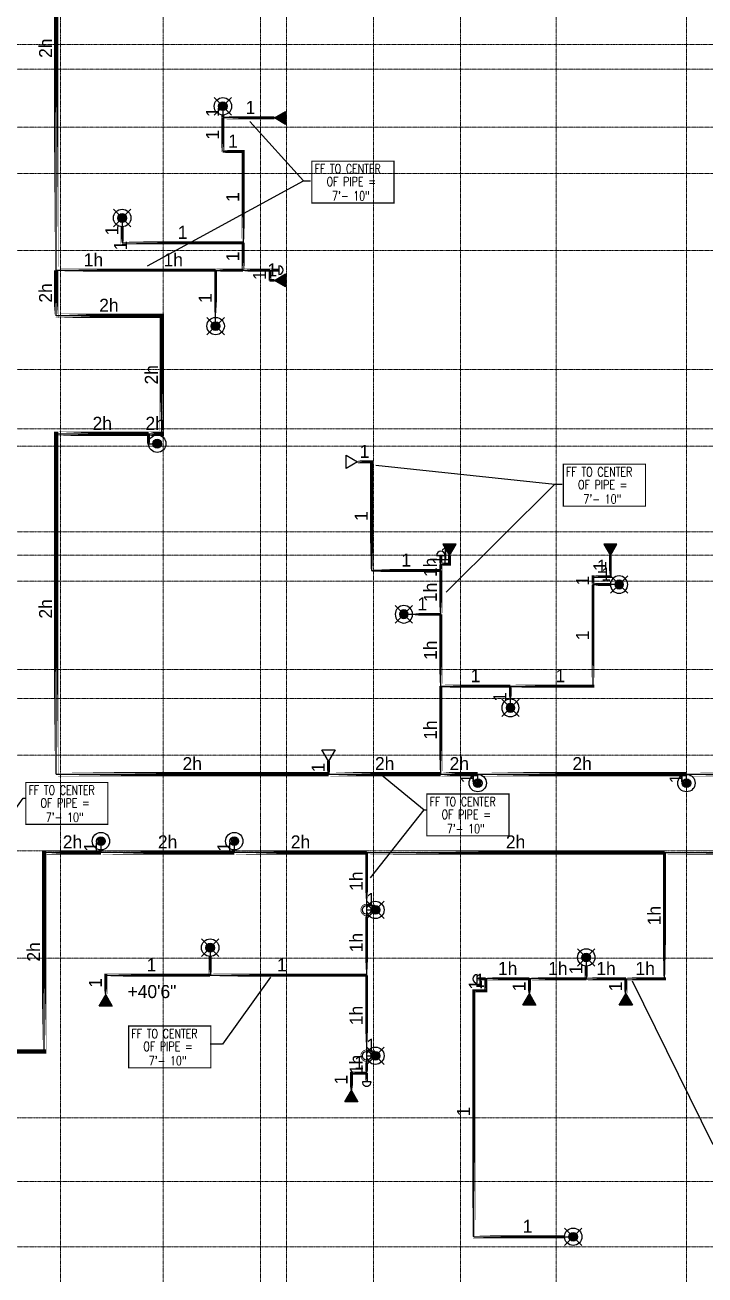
# Model space of a CAD drawing. Header units: inches. Extents: x -3679 to 241, y -496 to 4543.
# Drawn here: x -3036 to -2567, y -19 to 842 of the extents above; entities that cross this region are included whole.
import ezdxf
from ezdxf.enums import TextEntityAlignment as Align

# ---------------------------------------------------------------- set-up
doc = ezdxf.new("R2010")
doc.units = ezdxf.units.IN
doc.header["$MEASUREMENT"] = 0
doc.linetypes.add('Grid Line', pattern=[0.875, 0.5, -0.125, 0.125, -0.125])
for name, color, linetype in [('Coordination', 1, 'Continuous'), ('headdn', 7, 'Continuous'), ('HEIGHT', 7, 'Continuous'), ('PIPEBL', 4, 'Continuous'), ('pipemn', 6, 'Continuous'), ('PIPESPC', 7, 'Continuous'), ('spk-cap', 7, 'Continuous'), ('spk-piperise', 7, 'Continuous'), ('TIDYPIPE', 7, 'Continuous')]:
    doc.layers.add(name, color=color, linetype=linetype)
doc.layers.add('S-GRID', color=1, linetype='Continuous', lineweight=9)
doc.styles.add('PDA1', font='ROMAND', dxfattribs={"width": 0.755})
doc.styles.add('PIPE', font='PIPE.SHX')
doc.dimstyles.get("Standard").update_dxf_attribs({"dimtxt": 0.18, "dimasz": 0.18, "dimexe": 0.18, "dimexo": 0.0625, "dimgap": 0.09, "dimtad": 0, "dimtih": 1, "dimtoh": 1, "dimdec": 4, "dimzin": 0, "dimdsep": 46, "dimtxsty": 'Standard', "dimcen": 0.09, "dimadec": 0, "dimazin": 0, "dimtfac": 1, "dimtdec": 4, "dimtofl": 0, "dimtmove": 0, "dimatfit": 3, "dimfxl": 1, "dimtolj": 1, "dimtzin": 0, "dimarcsym": 0})

# ---------------------------------------------------------------- blocks, each defined once
blk = doc.blocks.new('side2')
for p, q in [((0, 0), (7.79, 4.5)), ((7.79, -4.5), (0, 0)), ((7.79, 4.5), (7.79, -4.5))]:
    blk.add_line(p, q)
blk.add_solid([(7.79, -4.5), (0, 0), (7.79, 4.5)])
blk = doc.blocks.new('dpend2')
for p, q in [((-6, -6), (6, 6)), ((6, -6), (-6, 6))]:
    blk.add_line(p, q)
for radius in [6, 3]:
    blk.add_circle((0, 0), radius)
for points in [[(0, 0), (-3, 0), (-2.08, 2.07)], [(0, 0), (-3, 0), (-2.08, -2.07)], [(0, 0), (0, 3), (-2.12, 2.14)], [(0, 0), (0, -3), (-2.12, -2.14)], [(0, 0), (0, 3), (2.12, 2.14)], [(0, 0), (3, 0), (2.08, 2.07)], [(0, 0), (3, 0), (2.08, -2.07)], [(0, 0), (0, -3), (2.12, -2.14)]]:
    blk.add_solid(points)
blk = doc.blocks.new('dpend1')
for radius in [6, 3]:
    blk.add_circle((0, 0), radius)
for points in [[(0.01, 2.97), (-2.53, -1.59), (-2.62, 1.36)], [(0.01, 2.97), (-2.49, -1.59), (2.52, -1.59)], [(2.52, -1.59), (0.01, 2.97), (2.6, 1.47)], [(2.52, -1.59), (-2.53, -1.59), (0.01, -2.98)]]:
    blk.add_solid(points)
blk = doc.blocks.new('rise')
blk.add_circle((0, 0), 3)
blk = doc.blocks.new('SIDE1')
for p, q in [((0, 0), (7.79, 4.5)), ((7.79, -4.5), (0, 0)), ((7.79, 4.5), (7.79, -4.5))]:
    blk.add_line(p, q)
blk = doc.blocks.new('PIPESPC')
at = {"layer": 'PIPESPC', "style": 'PIPE', "width": 0.9}
blk.add_attdef('SIZE', text='', height=9, dxfattribs=at).set_placement((0, 4.02), align=Align.CENTER)
at = {"layer": 'PIPESPC', "style": 'PIPE', "flags": 1}
blk.add_attdef('SCHED', (25.3, 3.89), '', height=9, dxfattribs=at)
blk = doc.blocks.new('CAP')
blk.add_line((0, 3), (0, -3))
blk.add_arc((0, 0), 3, 270, 90)
blk = doc.blocks.new('HEIGHTZ')
at = {"layer": 'HEIGHT'}
blk.add_attdef('HEIGHT', (7.81, 2), '', height=9, dxfattribs=at)
blk = doc.blocks.new('vvvvbbbbbbbb')
at = {"layer": 'Coordination', "const_width": 0.75}
blk.add_lwpolyline([(2834.89, 1670.01), (2834.89, 1641.14), (2891.57, 1641.14), (2891.57, 1670.01), (2834.89, 1670.01)], dxfattribs=at)
at = {"layer": 'Coordination', "style": 'PDA1', "width": 0.755}
for s, p in [('FF TO CENTER', (2836.77, 1661.59)), ('OF PIPE = ', (2845.03, 1652.74)), ('7\'- 10"', (2848.77, 1642.88))]:
    blk.add_text(s, height=6.3, dxfattribs=at).set_placement(p)
blk = doc.blocks.new('TIDYRUN')
at = {"const_width": 0.5}
blk.add_lwpolyline([(-2.83, 2.83, -2.414214), (-2.83, -2.83, -1.737895)], format="xyb", dxfattribs=at)

msp = doc.modelspace()

# ---------------------------------------------------------------- linework, layer by layer
at = {"layer": 'PIPEBL', "color": 1}
for p, q in [((-2899.88, 786.39), (-2899.88, 778.38)), ((-2864.36, 778.38), (-2899.88, 778.38)), ((-2899.88, 778.38), (-2899.88, 755.21)), ((-2899.88, 755.21), (-2885.88, 755.21)), ((-2885.88, 755.21), (-2885.88, 692.32)), ((-2969.36, 709.38), (-2969.36, 692.32)), ((-2969.36, 692.32), (-2885.88, 692.32)), ((-2885.88, 673.39), (-2885.88, 692.32)), ((-3015, 673.39), (-2904.86, 673.39)), ((-2904.86, 673.39), (-2885.88, 673.39)), ((-2904.86, 634.89), (-2904.86, 673.39)), ((-2885.88, 673.39), (-2867.36, 673.39)), ((-2867.36, 666.39), (-2867.36, 673.39)), ((-2867.36, 673.39), (-2861.36, 673.39)), ((-2867.36, 666.39), (-2864.36, 666.39)), ((-2951.19, 553.79), (-2951.19, 560.62)), ((-2951.19, 553.79), (-2945.19, 553.79)), ((-2807, 541.28), (-2797.3, 541.28)), ((-2797.3, 541.28), (-2797.3, 466.36)), ((-2749.5, 470.64), (-2749.5, 476.64)), ((-2743.5, 470.64), (-2743.5, 476.64)), ((-2632.5, 476.64), (-2632.5, 462.07)), ((-2797.3, 466.36), (-2749.5, 466.36)), ((-2749.5, 466.36), (-2749.5, 470.64)), ((-2749.5, 470.64), (-2743.5, 470.64)), ((-2749.5, 436.14), (-2749.5, 466.36)), ((-2644.5, 462.07), (-2632.5, 462.07)), ((-2644.5, 462.07), (-2644.5, 456.64)), ((-2644.5, 456.64), (-2644.5, 386.64)), ((-2626.5, 456.64), (-2644.5, 456.64)), ((-2775, 436.14), (-2749.5, 436.14)), ((-2749.5, 386.64), (-2749.5, 436.14)), ((-2749.5, 326), (-2749.5, 386.64)), ((-2749.5, 386.64), (-2701.5, 386.64)), ((-2701.5, 371.64), (-2701.5, 386.64)), ((-2701.5, 386.64), (-2644.5, 386.64)), ((-2826.99, 335), (-2826.99, 326)), ((-2724, 319.74), (-2724, 326)), ((-2580, 319.74), (-2580, 326)), ((-2984, 279.74), (-2984, 272)), ((-2892, 279.74), (-2892, 272)), ((-2800.65, 232.3), (-2800.65, 272)), ((-2595.15, 184.8), (-2595.15, 272)), ((-2800.65, 187.3), (-2800.65, 232.3)), ((-2800.65, 232.3), (-2794.65, 232.3)), ((-2908.65, 206.3), (-2908.65, 187.3)), ((-2649.15, 199.57), (-2649.15, 184.8)), ((-2980.65, 187.3), (-2908.65, 187.3)), ((-2980.65, 173.8), (-2980.65, 187.3)), ((-2908.65, 187.3), (-2800.65, 187.3)), ((-2800.65, 131.8), (-2800.65, 187.3)), ((-2718.47, 184.8), (-2724.47, 184.8)), ((-2688.33, 184.8), (-2718.47, 184.8)), ((-2718.47, 184.8), (-2718.47, 176.59)), ((-2649.15, 184.8), (-2688.33, 184.8)), ((-2688.33, 174.42), (-2688.33, 184.8)), ((-2649.15, 184.8), (-2621.83, 184.8)), ((-2621.83, 184.8), (-2595.15, 184.8)), ((-2621.83, 174.42), (-2621.83, 184.8)), ((-2726.65, 7), (-2726.65, 176.59)), ((-2718.47, 176.59), (-2726.65, 176.59)), ((-2800.65, 119.8), (-2800.65, 131.8)), ((-2800.65, 131.8), (-2794.65, 131.8)), ((-2811.15, 107.8), (-2811.15, 119.8)), ((-2811.15, 119.8), (-2800.65, 119.8)), ((-2800.65, 119.8), (-2800.65, 113.8)), ((-2726.65, 7), (-2658.15, 7))]:
    msp.add_line(p, q, dxfattribs=at)
at = {"layer": 'pipemn', "color": 1}
for p, q in [((-3015, 673.39), (-3015, 1032.02)), ((-3015, 642), (-3015, 673.39)), ((-2942, 642), (-3015, 642)), ((-2942, 560.62), (-2942, 642)), ((-3015, 326), (-3015, 560.62)), ((-3015, 560.62), (-2951.19, 560.62)), ((-2951.19, 560.62), (-2942, 560.62)), ((-3015, 326), (-2826.99, 326)), ((-2826.99, 326), (-2749.5, 326)), ((-2749.5, 326), (-2724, 326)), ((-2724, 326), (-2580, 326)), ((-2580, 326), (-2436, 326)), ((-2984, 272), (-3023.26, 272)), ((-3023.26, 134.73), (-3023.26, 272)), ((-2892, 272), (-2984, 272)), ((-2800.65, 272), (-2892, 272)), ((-2800.65, 272), (-2595.15, 272)), ((-2595.15, 272), (-2421.51, 272)), ((-3023.26, 134.73), (-3069, 134.73))]:
    msp.add_line(p, q, dxfattribs=at)
at = {"layer": 'S-GRID', "linetype": 'Grid Line'}
for p, q in [((-3012, 1771.74), (-3012, -484.26)), ((-2941, 1771.74), (-2941, -484.26)), ((-2874, 1771.74), (-2874, -484.26)), ((-2856, 1771.74), (-2856, -484.26)), ((-2796, 1771.74), (-2796, -484.26)), ((-2736, 1771.74), (-2736, -484.26)), ((-2670, 1771.74), (-2670, -484.26)), ((-2580, 1771.74), (-2580, -484.26)), ((228, 829), (-3666.39, 829)), ((-3666.39, 812), (228, 812)), ((-3666.39, 772), (228, 772)), ((-3666.39, 740), (228, 740)), ((-3666.39, 687), (228, 687)), ((-3666.39, 605), (228, 605)), ((-3666.39, 564), (228, 564)), ((228, 552), (-3666.39, 552)), ((-3666.39, 493), (228, 493)), ((-3666.39, 477), (228, 477)), ((-3666.39, 459), (228, 459)), ((-3666.39, 398), (228, 398)), ((-3666.39, 378), (228, 378)), ((-3666.39, 339), (226, 339)), ((228, 273), (-3666.39, 273)), ((228, 199), (-3666.39, 199)), ((228, 89), (-3666.39, 89)), ((-3666.39, 45), (228, 45)), ((-3666.39, 0), (228, 0))]:
    msp.add_line(p, q, dxfattribs=at)
at = {"layer": 'TIDYPIPE', "color": 1}
for points, const_width in [([(-3015, 673.39), (-3015, 1032.02)], 3), ([(-2899.88, 778.38), (-2899.88, 780.39)], 2), ([(-2899.88, 778.38), (-2864.36, 778.38)], 2), ([(-2899.88, 754.21), (-2899.88, 778.38)], 2), ([(-2900.88, 755.21), (-2884.88, 755.21)], 2), ([(-2885.88, 692.32), (-2885.88, 756.21)], 2), ([(-2969.36, 691.32), (-2969.36, 703.38)], 2), ([(-2970.36, 692.32), (-2885.88, 692.32)], 2), ([(-2885.88, 673.39), (-2885.88, 692.32)], 2), ([(-3015, 640.5), (-3015, 673.39)], 3), ([(-3015, 673.39), (-2904.86, 673.39)], 2), ([(-2904.86, 673.39), (-2885.88, 673.39)], 2), ([(-2904.86, 640.89), (-2904.86, 673.39)], 2), ([(-2885.88, 673.39), (-2867.36, 673.39)], 2), ([(-2867.36, 673.39), (-2861.36, 673.39)], 2), ([(-2867.36, 665.39), (-2867.36, 673.39)], 2), ([(-2868.36, 666.39), (-2864.36, 666.39)], 2), ([(-3016.5, 642), (-2940.5, 642)], 3), ([(-2942, 559.12), (-2942, 643.5)], 3), ([(-3016.5, 560.62), (-2951.19, 560.62)], 3), ([(-3015, 324.5), (-3015, 562.12)], 3), ([(-2951.19, 560.62), (-2940.5, 560.62)], 3), ([(-2951.19, 552.79), (-2951.19, 560.62)], 2), ([(-2797.3, 465.36), (-2797.3, 542.28)], 2), ([(-2807, 541.28), (-2796.3, 541.28)], 2), ([(-2749.5, 470.64), (-2749.5, 476.64)], 2), ([(-2743.5, 469.64), (-2743.5, 476.64)], 2), ([(-2632.5, 461.07), (-2632.5, 476.64)], 2), ([(-2798.3, 466.36), (-2749.5, 466.36)], 2), ([(-2749.5, 470.64), (-2742.5, 470.64)], 2), ([(-2749.5, 466.36), (-2749.5, 470.64)], 2), ([(-2749.5, 436.14), (-2749.5, 466.36)], 2), ([(-2645.5, 462.07), (-2631.5, 462.07)], 2), ([(-2644.5, 456.64), (-2644.5, 463.07)], 2), ([(-2644.5, 456.64), (-2632.5, 456.64)], 2), ([(-2644.5, 385.64), (-2644.5, 456.64)], 2), ([(-2769, 436.14), (-2749.5, 436.14)], 2), ([(-2749.5, 386.64), (-2749.5, 436.14)], 2), ([(-2749.5, 386.64), (-2701.5, 386.64)], 2), ([(-2749.5, 326), (-2749.5, 386.64)], 2), ([(-2701.5, 386.64), (-2643.5, 386.64)], 2), ([(-2701.5, 377.64), (-2701.5, 386.64)], 2), ([(-3016.5, 326), (-2826.99, 326)], 3), ([(-2826.99, 326), (-2749.5, 326)], 3), ([(-2826.99, 326), (-2826.99, 335)], 2), ([(-2749.5, 326), (-2724, 326)], 3), ([(-2724, 326), (-2580, 326)], 3), ([(-2580, 326), (-2436, 326)], 3), ([(-3024.76, 272), (-2984, 272)], 3), ([(-3023.26, 133.23), (-3023.26, 273.5)], 3), ([(-2984, 272), (-2892, 272)], 3), ([(-2892, 272), (-2800.65, 272)], 3), ([(-2800.65, 272), (-2595.15, 272)], 3), ([(-2800.65, 236.8), (-2800.65, 272)], 2), ([(-2595.15, 272), (-2421.51, 272)], 3), ([(-2595.15, 183.8), (-2595.15, 272)], 2), ([(-2800.65, 187.3), (-2800.65, 227.8)], 2), ([(-2908.65, 187.3), (-2908.65, 200.3)], 2), ([(-2649.15, 184.8), (-2649.15, 193.57)], 2), ([(-2981.65, 187.3), (-2908.65, 187.3)], 2), ([(-2980.65, 173.8), (-2980.65, 188.3)], 2), ([(-2908.65, 187.3), (-2800.65, 187.3)], 2), ([(-2800.65, 136.3), (-2800.65, 187.3)], 2), ([(-2724.47, 184.8), (-2718.47, 184.8)], 2), ([(-2718.47, 184.8), (-2688.33, 184.8)], 2), ([(-2718.47, 175.59), (-2718.47, 184.8)], 2), ([(-2688.33, 184.8), (-2649.15, 184.8)], 2), ([(-2688.33, 174.42), (-2688.33, 184.8)], 2), ([(-2649.15, 184.8), (-2621.83, 184.8)], 2), ([(-2621.83, 184.8), (-2594.15, 184.8)], 2), ([(-2621.83, 174.42), (-2621.83, 184.8)], 2), ([(-2727.65, 176.59), (-2717.47, 176.59)], 2), ([(-2726.65, 6), (-2726.65, 177.59)], 2), ([(-3070.5, 134.73), (-3021.76, 134.73)], 3), ([(-2812.15, 119.8), (-2800.65, 119.8)], 2), ([(-2811.15, 107.8), (-2811.15, 120.8)], 2), ([(-2800.65, 119.8), (-2800.65, 127.3)], 2), ([(-2800.65, 113.8), (-2800.65, 119.8)], 2), ([(-2727.65, 7), (-2664.15, 7)], 2)]:
    msp.add_lwpolyline(points, close=True, dxfattribs=dict(at, const_width=const_width))

# ---------------------------------------------------------------- block references
at = {"layer": 'headdn', "color": 1}
for name, p, rotation in [('dpend2', (-2899.88, 786.39), 270), ('dpend2', (-2969.36, 709.38), 270), ('dpend2', (-2904.86, 634.89), 270), ('SIDE1', (-2807, 541.28), 180), ('SIDE1', (-2826.99, 335), 90), ('side2', (-2980.65, 173.8), 270), ('side2', (-2688.33, 174.42), 270), ('side2', (-2621.83, 174.42), 270), ('side2', (-2811.15, 107.8), 270)]:
    msp.add_blockref(name, p, dxfattribs=dict(at, rotation=rotation))
for name, p in [('side2', (-2864.36, 778.38)), ('side2', (-2864.36, 666.39)), ('dpend1', (-2945.19, 553.79)), ('dpend1', (-2724, 319.74)), ('dpend1', (-2580, 319.74)), ('dpend1', (-2984, 279.74)), ('dpend1', (-2892, 279.74)), ('dpend2', (-2794.65, 232.3)), ('dpend2', (-2908.65, 206.3)), ('dpend2', (-2649.15, 199.57)), ('dpend2', (-2794.65, 131.8)), ('dpend2', (-2658.15, 7))]:
    msp.add_blockref(name, p, dxfattribs=at)
at = {"layer": 'headdn', "color": 1, "extrusion": (0, 0, -1), "zscale": -1, "rotation": 90}
for p in [(2743.5, 476.64), (2632.5, 476.64)]:
    msp.add_blockref('side2', p, dxfattribs=at)
at = {"layer": 'headdn', "color": 1, "extrusion": (0, 0, -1), "zscale": -1}
for p in [(2626.5, 456.64), (2775, 436.14), (2701.5, 371.64)]:
    msp.add_blockref('dpend2', p, dxfattribs=at)
at = {"layer": 'HEIGHT', "color": 1}
ref = msp.add_blockref('HEIGHTZ', (-2980.65, 176.05), dxfattribs=dict(at, xscale=1.087077405149051, zscale=1.087077405149051))
ref.add_attrib('HEIGHT', '+40\'6"', dxfattribs={"height": 9, "style": 'PIPE'}).set_placement((-2965.65, 176.05), align=Align.MIDDLE_LEFT)
at = {"layer": 'PIPESPC', "color": 1}
ref = msp.add_blockref('PIPESPC', (-3015, 826.45), dxfattribs=dict(at, rotation=90))
ref.add_attrib('SIZE', '2h', dxfattribs={"color": 0, "height": 9, "rotation": 90, "style": 'PIPE'}).set_placement((-3015, 826.45), align=Align.BOTTOM_CENTER)
ref = msp.add_blockref('PIPESPC', (-2899.88, 782.39), dxfattribs=dict(at, rotation=90.0000000000065))
ref.add_attrib('SIZE', '1', dxfattribs={"color": 0, "height": 9, "rotation": 90, "style": 'PIPE'}).set_placement((-2899.88, 782.39), align=Align.BOTTOM_CENTER)
ref = msp.add_blockref('PIPESPC', (-2880.86, 778.38), dxfattribs=at)
ref.add_attrib('SIZE', '1', dxfattribs={"color": 0, "height": 9, "style": 'PIPE'}).set_placement((-2880.86, 778.38), align=Align.BOTTOM_CENTER)
ref = msp.add_blockref('PIPESPC', (-2899.88, 766.8), dxfattribs=dict(at, rotation=90))
ref.add_attrib('SIZE', '1', dxfattribs={"color": 0, "height": 9, "rotation": 90, "style": 'PIPE'}).set_placement((-2899.88, 766.8), align=Align.BOTTOM_CENTER)
ref = msp.add_blockref('PIPESPC', (-2892.88, 755.21), dxfattribs=at)
ref.add_attrib('SIZE', '1', dxfattribs={"color": 0, "height": 9, "style": 'PIPE'}).set_placement((-2892.88, 755.21), align=Align.BOTTOM_CENTER)
for p in [(-5673.36, -921.4), (-5499.86, -1130.4), (-5870.76, -1349.82), (-5594.04, -1357.75), (-5799.79, -1517.69)]:
    msp.add_blockref('vvvvbbbbbbbb', p, dxfattribs=at)
ref = msp.add_blockref('PIPESPC', (-2885.88, 723.76), dxfattribs=dict(at, rotation=89.99999999999918))
ref.add_attrib('SIZE', '1', dxfattribs={"color": 0, "height": 9, "rotation": 90, "style": 'PIPE'}).set_placement((-2885.88, 723.76), align=Align.BOTTOM_CENTER)
ref = msp.add_blockref('PIPESPC', (-2969.36, 700.85), dxfattribs=dict(at, rotation=90.00000000000304))
ref.add_attrib('SIZE', '1', dxfattribs={"color": 0, "height": 9, "rotation": 90, "style": 'PIPE'}).set_placement((-2969.36, 700.85), align=Align.BOTTOM_CENTER)
ref = msp.add_blockref('PIPESPC', (-2927.62, 692.32), dxfattribs=at)
ref.add_attrib('SIZE', '1', dxfattribs={"color": 0, "height": 9, "style": 'PIPE'}).set_placement((-2927.62, 692.32), align=Align.BOTTOM_CENTER)
ref = msp.add_blockref('PIPESPC', (-2963.36, 690.39), dxfattribs=dict(at, rotation=90))
ref.add_attrib('SIZE', '1', dxfattribs={"color": 0, "height": 9, "rotation": 90, "style": 'PIPE'}).set_placement((-2963.36, 690.39), align=Align.BOTTOM_CENTER)
ref = msp.add_blockref('PIPESPC', (-2989.18, 673.39), dxfattribs=at)
ref.add_attrib('SIZE', '1h', dxfattribs={"color": 0, "height": 9, "style": 'PIPE'}).set_placement((-2989.18, 673.39), align=Align.BOTTOM_CENTER)
ref = msp.add_blockref('PIPESPC', (-2934.11, 673.39), dxfattribs=at)
ref.add_attrib('SIZE', '1h', dxfattribs={"color": 0, "height": 9, "style": 'PIPE'}).set_placement((-2934.11, 673.39), align=Align.BOTTOM_CENTER)
ref = msp.add_blockref('PIPESPC', (-2885.88, 682.85), dxfattribs=dict(at, rotation=90.00000000000276))
ref.add_attrib('SIZE', '1', dxfattribs={"color": 0, "height": 9, "rotation": 90, "style": 'PIPE'}).set_placement((-2885.88, 682.85), align=Align.BOTTOM_CENTER)
ref = msp.add_blockref('PIPESPC', (-2867.36, 669.89), dxfattribs=dict(at, rotation=90))
ref.add_attrib('SIZE', '1', dxfattribs={"color": 0, "height": 9, "rotation": 90, "style": 'PIPE'}).set_placement((-2867.36, 669.89), align=Align.BOTTOM_CENTER)
ref = msp.add_blockref('PIPESPC', (-2865.86, 666.39), dxfattribs=at)
ref.add_attrib('SIZE', '1', dxfattribs={"color": 0, "height": 9, "style": 'PIPE'}).set_placement((-2865.86, 666.39), align=Align.BOTTOM_CENTER)
ref = msp.add_blockref('PIPESPC', (-3015, 657.69), dxfattribs=dict(at, rotation=89.99999999999834))
ref.add_attrib('SIZE', '2h', dxfattribs={"color": 0, "height": 9, "rotation": 90, "style": 'PIPE'}).set_placement((-3015, 657.69), align=Align.BOTTOM_CENTER)
ref = msp.add_blockref('PIPESPC', (-2904.86, 654.14), dxfattribs=dict(at, rotation=90))
ref.add_attrib('SIZE', '1', dxfattribs={"color": 0, "height": 9, "rotation": 90, "style": 'PIPE'}).set_placement((-2904.86, 654.14), align=Align.BOTTOM_CENTER)
ref = msp.add_blockref('PIPESPC', (-2978.5, 642), dxfattribs=at)
ref.add_attrib('SIZE', '2h', dxfattribs={"color": 0, "height": 9, "style": 'PIPE'}).set_placement((-2978.5, 642), align=Align.BOTTOM_CENTER)
ref = msp.add_blockref('PIPESPC', (-2942, 601.31), dxfattribs=dict(at, rotation=90.00000000000061))
ref.add_attrib('SIZE', '2h', dxfattribs={"color": 0, "height": 9, "rotation": 90, "style": 'PIPE'}).set_placement((-2942, 601.31), align=Align.BOTTOM_CENTER)
ref = msp.add_blockref('PIPESPC', (-2983.09, 560.62), dxfattribs=at)
ref.add_attrib('SIZE', '2h', dxfattribs={"color": 0, "height": 9, "style": 'PIPE'}).set_placement((-2983.09, 560.62), align=Align.BOTTOM_CENTER)
ref = msp.add_blockref('PIPESPC', (-2946.59, 560.62), dxfattribs=at)
ref.add_attrib('SIZE', '2h', dxfattribs={"color": 0, "height": 9, "style": 'PIPE'}).set_placement((-2946.59, 560.62), align=Align.BOTTOM_CENTER)
ref = msp.add_blockref('PIPESPC', (-2802.15, 541.28), dxfattribs=at)
ref.add_attrib('SIZE', '1', dxfattribs={"color": 0, "height": 9, "style": 'PIPE'}).set_placement((-2802.15, 541.28), align=Align.BOTTOM_CENTER)
ref = msp.add_blockref('PIPESPC', (-2797.3, 503.82), dxfattribs=dict(at, rotation=90))
ref.add_attrib('SIZE', '1', dxfattribs={"color": 0, "height": 9, "rotation": 90, "style": 'PIPE'}).set_placement((-2797.3, 503.82), align=Align.BOTTOM_CENTER)
ref = msp.add_blockref('PIPESPC', (-2773.4, 466.36), dxfattribs=at)
ref.add_attrib('SIZE', '1', dxfattribs={"color": 0, "height": 9, "style": 'PIPE'}).set_placement((-2773.4, 466.36), align=Align.BOTTOM_CENTER)
ref = msp.add_blockref('PIPESPC', (-2749.5, 468.5), dxfattribs=dict(at, rotation=90))
ref.add_attrib('SIZE', '1h', dxfattribs={"color": 0, "height": 9, "rotation": 90, "style": 'PIPE'}).set_placement((-2749.5, 468.5), align=Align.BOTTOM_CENTER)
ref = msp.add_blockref('PIPESPC', (-2743.5, 473.64), dxfattribs=dict(at, rotation=90))
ref.add_attrib('SIZE', '1', dxfattribs={"color": 0, "height": 9, "rotation": 90, "style": 'PIPE'}).set_placement((-2743.5, 473.64), align=Align.BOTTOM_CENTER)
ref = msp.add_blockref('PIPESPC', (-2746.5, 470.64), dxfattribs=at)
ref.add_attrib('SIZE', '1', dxfattribs={"color": 0, "height": 9, "style": 'PIPE'}).set_placement((-2746.5, 470.64), align=Align.BOTTOM_CENTER)
ref = msp.add_blockref('PIPESPC', (-2632.5, 469.35), dxfattribs=dict(at, rotation=90))
ref.add_attrib('SIZE', '1', dxfattribs={"color": 0, "height": 9, "rotation": 90, "style": 'PIPE'}).set_placement((-2632.5, 469.35), align=Align.BOTTOM_CENTER)
ref = msp.add_blockref('PIPESPC', (-2638.5, 462.07), dxfattribs=at)
ref.add_attrib('SIZE', '1', dxfattribs={"color": 0, "height": 9, "style": 'PIPE'}).set_placement((-2638.5, 462.07), align=Align.BOTTOM_CENTER)
ref = msp.add_blockref('PIPESPC', (-2635.5, 456.64), dxfattribs=at)
ref.add_attrib('SIZE', '1', dxfattribs={"color": 0, "height": 9, "style": 'PIPE'}).set_placement((-2635.5, 456.64), align=Align.BOTTOM_CENTER)
ref = msp.add_blockref('PIPESPC', (-2749.5, 451.25), dxfattribs=dict(at, rotation=90))
ref.add_attrib('SIZE', '1h', dxfattribs={"color": 0, "height": 9, "rotation": 90, "style": 'PIPE'}).set_placement((-2749.5, 451.25), align=Align.BOTTOM_CENTER)
ref = msp.add_blockref('PIPESPC', (-2644.5, 459.35), dxfattribs=dict(at, rotation=90))
ref.add_attrib('SIZE', '1', dxfattribs={"color": 0, "height": 9, "rotation": 90, "style": 'PIPE'}).set_placement((-2644.5, 459.35), align=Align.BOTTOM_CENTER)
ref = msp.add_blockref('PIPESPC', (-3015, 439.89), dxfattribs=dict(at, rotation=90))
ref.add_attrib('SIZE', '2h', dxfattribs={"color": 0, "height": 9, "rotation": 90, "style": 'PIPE'}).set_placement((-3015, 439.89), align=Align.BOTTOM_CENTER)
ref = msp.add_blockref('PIPESPC', (-2762.25, 436.14), dxfattribs=at)
ref.add_attrib('SIZE', '1', dxfattribs={"color": 0, "height": 9, "style": 'PIPE'}).set_placement((-2762.25, 436.14), align=Align.BOTTOM_CENTER)
ref = msp.add_blockref('PIPESPC', (-2644.5, 421.64), dxfattribs=dict(at, rotation=90))
ref.add_attrib('SIZE', '1', dxfattribs={"color": 0, "height": 9, "rotation": 90, "style": 'PIPE'}).set_placement((-2644.5, 421.64), align=Align.BOTTOM_CENTER)
ref = msp.add_blockref('PIPESPC', (-2749.5, 411.39), dxfattribs=dict(at, rotation=90))
ref.add_attrib('SIZE', '1h', dxfattribs={"color": 0, "height": 9, "rotation": 90, "style": 'PIPE'}).set_placement((-2749.5, 411.39), align=Align.BOTTOM_CENTER)
ref = msp.add_blockref('PIPESPC', (-2725.5, 386.64), dxfattribs=at)
ref.add_attrib('SIZE', '1', dxfattribs={"color": 0, "height": 9, "style": 'PIPE'}).set_placement((-2725.5, 386.64), align=Align.BOTTOM_CENTER)
ref = msp.add_blockref('PIPESPC', (-2667, 386.64), dxfattribs=at)
ref.add_attrib('SIZE', '1', dxfattribs={"color": 0, "height": 9, "style": 'PIPE'}).set_placement((-2667, 386.64), align=Align.BOTTOM_CENTER)
ref = msp.add_blockref('PIPESPC', (-2701.5, 379.14), dxfattribs=dict(at, rotation=90))
ref.add_attrib('SIZE', '1', dxfattribs={"color": 0, "height": 9, "rotation": 90, "style": 'PIPE'}).set_placement((-2701.5, 379.14), align=Align.BOTTOM_CENTER)
ref = msp.add_blockref('PIPESPC', (-2749.5, 356.32), dxfattribs=dict(at, rotation=90))
ref.add_attrib('SIZE', '1h', dxfattribs={"color": 0, "height": 9, "rotation": 90, "style": 'PIPE'}).set_placement((-2749.5, 356.32), align=Align.BOTTOM_CENTER)
ref = msp.add_blockref('PIPESPC', (-2920.99, 326), dxfattribs=at)
ref.add_attrib('SIZE', '2h', dxfattribs={"color": 0, "height": 9, "style": 'PIPE'}).set_placement((-2920.99, 326), align=Align.BOTTOM_CENTER)
ref = msp.add_blockref('PIPESPC', (-2788.24, 326), dxfattribs=at)
ref.add_attrib('SIZE', '2h', dxfattribs={"color": 0, "height": 9, "style": 'PIPE'}).set_placement((-2788.24, 326), align=Align.BOTTOM_CENTER)
ref = msp.add_blockref('PIPESPC', (-2736.75, 326), dxfattribs=at)
ref.add_attrib('SIZE', '2h', dxfattribs={"color": 0, "height": 9, "style": 'PIPE'}).set_placement((-2736.75, 326), align=Align.BOTTOM_CENTER)
ref = msp.add_blockref('PIPESPC', (-2652, 326), dxfattribs=at)
ref.add_attrib('SIZE', '2h', dxfattribs={"color": 0, "height": 9, "style": 'PIPE'}).set_placement((-2652, 326), align=Align.BOTTOM_CENTER)
ref = msp.add_blockref('PIPESPC', (-2826.99, 330.5), dxfattribs=dict(at, rotation=90))
ref.add_attrib('SIZE', '1', dxfattribs={"color": 0, "height": 9, "rotation": 90, "style": 'PIPE'}).set_placement((-2826.99, 330.5), align=Align.BOTTOM_CENTER)
ref = msp.add_blockref('PIPESPC', (-2724, 322.87), dxfattribs=dict(at, rotation=90))
ref.add_attrib('SIZE', '1', dxfattribs={"color": 0, "height": 9, "rotation": 90, "style": 'PIPE'}).set_placement((-2724, 322.87), align=Align.BOTTOM_CENTER)
ref = msp.add_blockref('PIPESPC', (-2580, 322.87), dxfattribs=dict(at, rotation=90))
ref.add_attrib('SIZE', '1', dxfattribs={"color": 0, "height": 9, "rotation": 90, "style": 'PIPE'}).set_placement((-2580, 322.87), align=Align.BOTTOM_CENTER)
ref = msp.add_blockref('PIPESPC', (-3003.63, 272), dxfattribs=at)
ref.add_attrib('SIZE', '2h', dxfattribs={"color": 0, "height": 9, "style": 'PIPE'}).set_placement((-3003.63, 272), align=Align.BOTTOM_CENTER)
ref = msp.add_blockref('PIPESPC', (-2984, 275.87), dxfattribs=dict(at, rotation=90))
ref.add_attrib('SIZE', '1', dxfattribs={"color": 0, "height": 9, "rotation": 90, "style": 'PIPE'}).set_placement((-2984, 275.87), align=Align.BOTTOM_CENTER)
ref = msp.add_blockref('PIPESPC', (-2938, 272), dxfattribs=at)
ref.add_attrib('SIZE', '2h', dxfattribs={"color": 0, "height": 9, "style": 'PIPE'}).set_placement((-2938, 272), align=Align.BOTTOM_CENTER)
ref = msp.add_blockref('PIPESPC', (-2892, 275.87), dxfattribs=dict(at, rotation=90))
ref.add_attrib('SIZE', '1', dxfattribs={"color": 0, "height": 9, "rotation": 90, "style": 'PIPE'}).set_placement((-2892, 275.87), align=Align.BOTTOM_CENTER)
ref = msp.add_blockref('PIPESPC', (-2846.32, 272), dxfattribs=at)
ref.add_attrib('SIZE', '2h', dxfattribs={"color": 0, "height": 9, "style": 'PIPE'}).set_placement((-2846.32, 272), align=Align.BOTTOM_CENTER)
ref = msp.add_blockref('PIPESPC', (-2697.9, 272), dxfattribs=at)
ref.add_attrib('SIZE', '2h', dxfattribs={"color": 0, "height": 9, "style": 'PIPE'}).set_placement((-2697.9, 272), align=Align.BOTTOM_CENTER)
ref = msp.add_blockref('PIPESPC', (-2800.65, 252.15), dxfattribs=dict(at, rotation=90))
ref.add_attrib('SIZE', '1h', dxfattribs={"color": 0, "height": 9, "rotation": 90, "style": 'PIPE'}).set_placement((-2800.65, 252.15), align=Align.BOTTOM_CENTER)
ref = msp.add_blockref('PIPESPC', (-2797.65, 232.3), dxfattribs=at)
ref.add_attrib('SIZE', '1', dxfattribs={"color": 0, "height": 9, "style": 'PIPE'}).set_placement((-2797.65, 232.3), align=Align.BOTTOM_CENTER)
ref = msp.add_blockref('PIPESPC', (-2595.15, 228.4), dxfattribs=dict(at, rotation=90))
ref.add_attrib('SIZE', '1h', dxfattribs={"color": 0, "height": 9, "rotation": 90, "style": 'PIPE'}).set_placement((-2595.15, 228.4), align=Align.BOTTOM_CENTER)
ref = msp.add_blockref('PIPESPC', (-2800.65, 209.8), dxfattribs=dict(at, rotation=90))
ref.add_attrib('SIZE', '1h', dxfattribs={"color": 0, "height": 9, "rotation": 90, "style": 'PIPE'}).set_placement((-2800.65, 209.8), align=Align.BOTTOM_CENTER)
ref = msp.add_blockref('PIPESPC', (-3023.26, 203.37), dxfattribs=dict(at, rotation=90))
ref.add_attrib('SIZE', '2h', dxfattribs={"color": 0, "height": 9, "rotation": 90, "style": 'PIPE'}).set_placement((-3023.26, 203.37), align=Align.BOTTOM_CENTER)
ref = msp.add_blockref('PIPESPC', (-2949.15, 187.3), dxfattribs=at)
ref.add_attrib('SIZE', '1', dxfattribs={"color": 0, "height": 9, "style": 'PIPE'}).set_placement((-2949.15, 187.3), align=Align.BOTTOM_CENTER)
ref = msp.add_blockref('PIPESPC', (-2859.15, 187.3), dxfattribs=at)
ref.add_attrib('SIZE', '1', dxfattribs={"color": 0, "height": 9, "style": 'PIPE'}).set_placement((-2859.15, 187.3), align=Align.BOTTOM_CENTER)
ref = msp.add_blockref('PIPESPC', (-2703.4, 184.8), dxfattribs=at)
ref.add_attrib('SIZE', '1h', dxfattribs={"color": 0, "height": 9, "style": 'PIPE'}).set_placement((-2703.4, 184.8), align=Align.BOTTOM_CENTER)
ref = msp.add_blockref('PIPESPC', (-2668.74, 184.8), dxfattribs=at)
ref.add_attrib('SIZE', '1h', dxfattribs={"color": 0, "height": 9, "style": 'PIPE'}).set_placement((-2668.74, 184.8), align=Align.BOTTOM_CENTER)
ref = msp.add_blockref('PIPESPC', (-2649.15, 191.3), dxfattribs=dict(at, rotation=90.00000000000799))
ref.add_attrib('SIZE', '1', dxfattribs={"color": 0, "height": 9, "rotation": 90, "style": 'PIPE'}).set_placement((-2649.15, 191.3), align=Align.BOTTOM_CENTER)
ref = msp.add_blockref('PIPESPC', (-2635.49, 184.8), dxfattribs=at)
ref.add_attrib('SIZE', '1h', dxfattribs={"color": 0, "height": 9, "style": 'PIPE'}).set_placement((-2635.49, 184.8), align=Align.BOTTOM_CENTER)
ref = msp.add_blockref('PIPESPC', (-2608.49, 184.8), dxfattribs=at)
ref.add_attrib('SIZE', '1h', dxfattribs={"color": 0, "height": 9, "style": 'PIPE'}).set_placement((-2608.49, 184.8), align=Align.BOTTOM_CENTER)
ref = msp.add_blockref('PIPESPC', (-2980.65, 182.05), dxfattribs=dict(at, rotation=90))
ref.add_attrib('SIZE', '1', dxfattribs={"color": 0, "height": 9, "rotation": 90, "style": 'PIPE'}).set_placement((-2980.65, 182.05), align=Align.BOTTOM_CENTER)
ref = msp.add_blockref('PIPESPC', (-2718.47, 180.7), dxfattribs=dict(at, rotation=90))
ref.add_attrib('SIZE', '1', dxfattribs={"color": 0, "height": 9, "rotation": 90, "style": 'PIPE'}).set_placement((-2718.47, 180.7), align=Align.BOTTOM_CENTER)
ref = msp.add_blockref('PIPESPC', (-2722.56, 176.59), dxfattribs=at)
ref.add_attrib('SIZE', '1', dxfattribs={"color": 0, "height": 9, "style": 'PIPE'}).set_placement((-2722.56, 176.59), align=Align.BOTTOM_CENTER)
ref = msp.add_blockref('PIPESPC', (-2688.33, 179.61), dxfattribs=dict(at, rotation=90))
ref.add_attrib('SIZE', '1', dxfattribs={"color": 0, "height": 9, "rotation": 90, "style": 'PIPE'}).set_placement((-2688.33, 179.61), align=Align.BOTTOM_CENTER)
ref = msp.add_blockref('PIPESPC', (-2621.83, 179.61), dxfattribs=dict(at, rotation=90.00000000001005))
ref.add_attrib('SIZE', '1', dxfattribs={"color": 0, "height": 9, "rotation": 90, "style": 'PIPE'}).set_placement((-2621.83, 179.61), align=Align.BOTTOM_CENTER)
ref = msp.add_blockref('PIPESPC', (-2800.65, 159.55), dxfattribs=dict(at, rotation=90))
ref.add_attrib('SIZE', '1h', dxfattribs={"color": 0, "height": 9, "rotation": 90, "style": 'PIPE'}).set_placement((-2800.65, 159.55), align=Align.BOTTOM_CENTER)
ref = msp.add_blockref('PIPESPC', (-2797.65, 131.8), dxfattribs=at)
ref.add_attrib('SIZE', '1', dxfattribs={"color": 0, "height": 9, "style": 'PIPE'}).set_placement((-2797.65, 131.8), align=Align.BOTTOM_CENTER)
ref = msp.add_blockref('PIPESPC', (-2800.65, 125.8), dxfattribs=dict(at, rotation=90.00001543109457))
ref.add_attrib('SIZE', '1h', dxfattribs={"color": 0, "height": 9, "rotation": 90.00002, "style": 'PIPE'}).set_placement((-2800.65, 125.8), align=Align.BOTTOM_CENTER)
ref = msp.add_blockref('PIPESPC', (-2805.9, 119.8), dxfattribs=at)
ref.add_attrib('SIZE', '1', dxfattribs={"color": 0, "height": 9, "style": 'PIPE'}).set_placement((-2805.9, 119.8), align=Align.BOTTOM_CENTER)
ref = msp.add_blockref('PIPESPC', (-2811.15, 115.3), dxfattribs=dict(at, rotation=90))
ref.add_attrib('SIZE', '1', dxfattribs={"color": 0, "height": 9, "rotation": 90, "style": 'PIPE'}).set_placement((-2811.15, 115.3), align=Align.BOTTOM_CENTER)
ref = msp.add_blockref('PIPESPC', (-2726.65, 93.3), dxfattribs=dict(at, rotation=90))
ref.add_attrib('SIZE', '1', dxfattribs={"color": 0, "height": 9, "rotation": 90, "style": 'PIPE'}).set_placement((-2726.65, 93.3), align=Align.BOTTOM_CENTER)
ref = msp.add_blockref('PIPESPC', (-2689.65, 7), dxfattribs=at)
ref.add_attrib('SIZE', '1', dxfattribs={"color": 0, "height": 9, "style": 'PIPE'}).set_placement((-2689.65, 7), align=Align.BOTTOM_CENTER)
at = {"layer": 'spk-cap', "color": 1}
msp.add_blockref('CAP', (-2861.36, 673.39), dxfattribs=at)
for p, rotation in [((-2749.5, 476.64), 90.00000000002773), ((-2724.47, 184.8), 180.0000000000556), ((-2800.65, 113.8), 270.0000154311779)]:
    msp.add_blockref('CAP', p, dxfattribs=dict(at, rotation=rotation))
at = {"layer": 'spk-piperise', "color": 1}
for p, rotation in [((-2800.65, 232.3), 90.00000000002773), ((-2800.65, 131.8), 270.0000000000834)]:
    msp.add_blockref('rise', p, dxfattribs=dict(at, rotation=rotation))
at = {"layer": 'TIDYPIPE', "color": 1, "rotation": 180}
for p in [(-2800.65, 232.3), (-2800.65, 131.8)]:
    msp.add_blockref('TIDYRUN', p, dxfattribs=at)

# ---------------------------------------------------------------- leaders
at = {"layer": 'Coordination', "color": 1}
for points in [[(-2881.33, 775.92), (-2844.33, 734.92), (-2839.33, 734.92)], [(-2951.83, 676.42), (-2844.33, 734.92), (-2839.33, 734.92)], [(-2794.33, 538.92), (-2670.83, 525.92), (-2665.83, 525.92)], [(-2745.83, 451.42), (-2670.83, 525.92), (-2665.83, 525.92)], [(-2790.33, 325.42), (-2761.05, 301.39), (-2759.31, 301.39)], [(-3101.19, 219.95), (-3037.76, 309.32), (-3036.02, 309.32)], [(-2797.99, 254.47), (-2761.05, 301.39), (-2759.31, 301.39)], [(-2867.05, 185.86), (-2900.11, 139.87), (-2908.63, 139.87)], [(-2617.38, 183.54), (-2561.93, 71.07), (-2560.19, 71.07)]]:
    msp.add_leader(points, dimstyle='Standard', dxfattribs=at)

doc.saveas('drawing.dxf')
